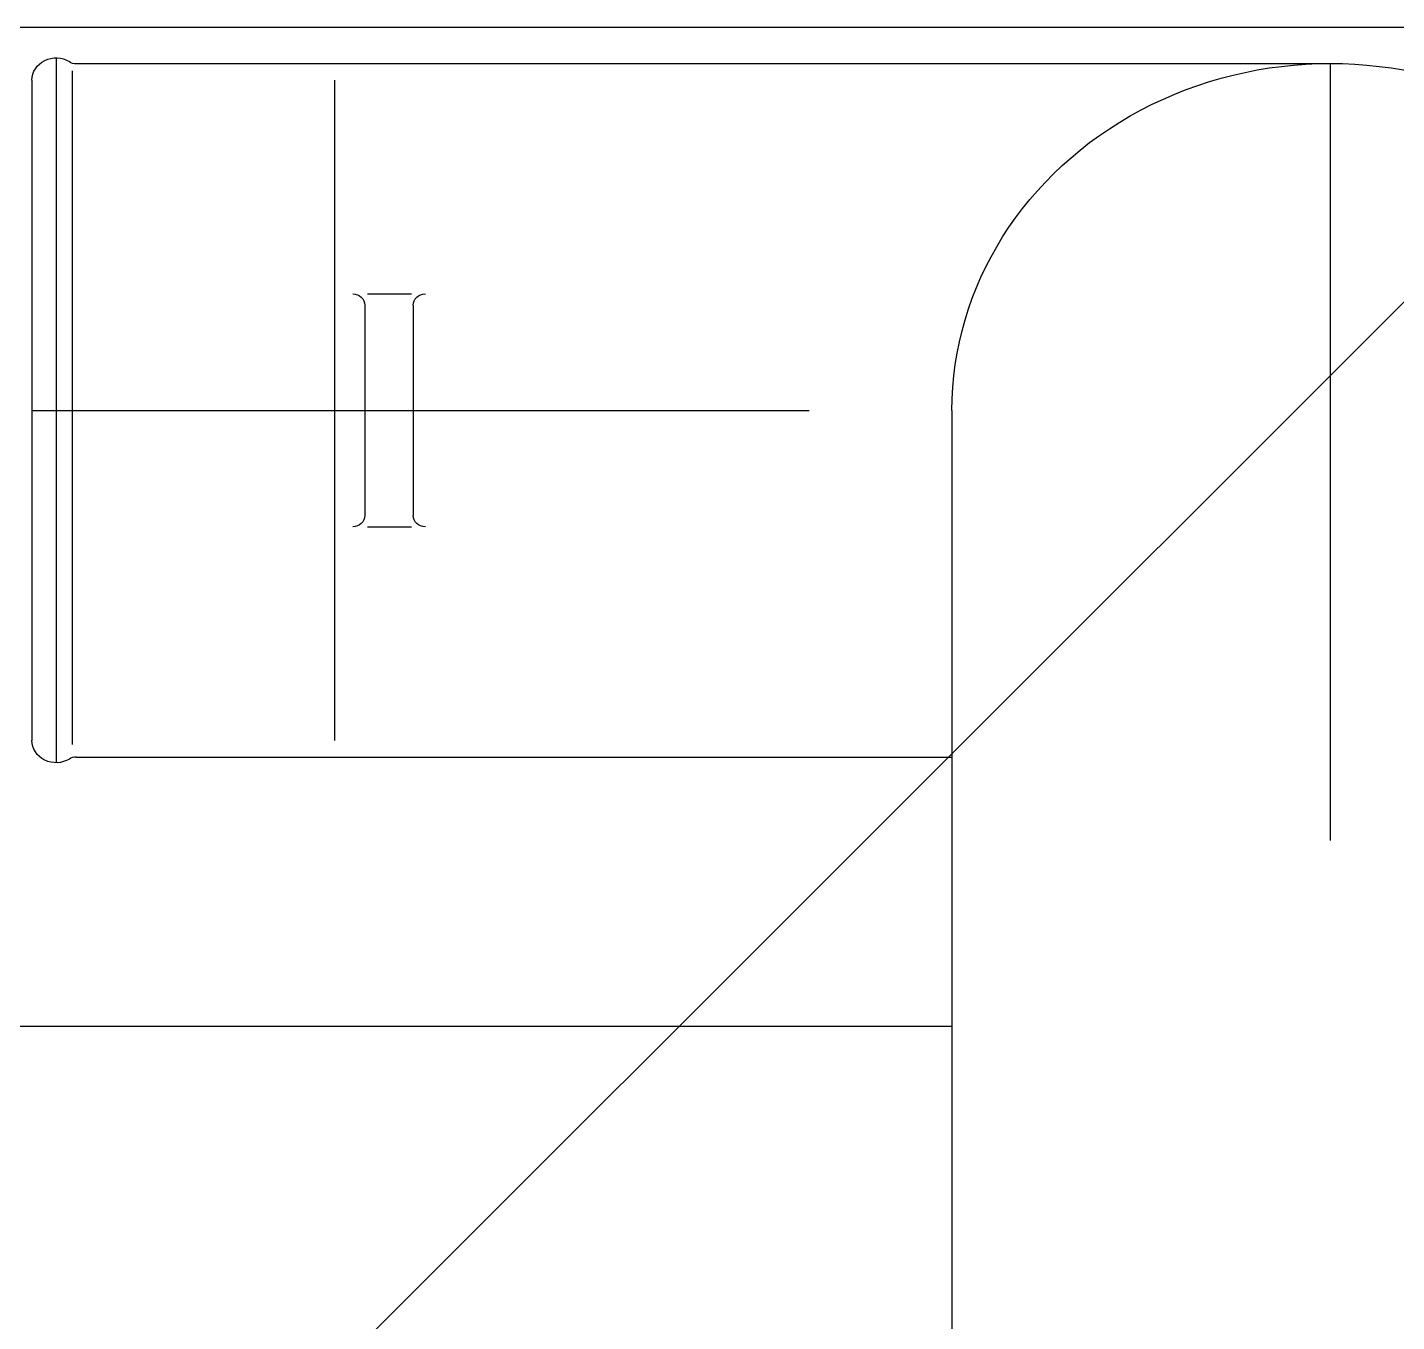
# Model space of a CAD drawing. Header units: millimetres. Extents: x -77 to 207, y -160 to 187.
# Drawn here: x -52.0251 to -51.8049, y 35.3203 to 35.5285 of the extents above; entities that cross this region are included whole.
import ezdxf
from ezdxf.xclip import XClip

# ---------------------------------------------------------------- set-up
doc = ezdxf.new("R2010")
doc.units = ezdxf.units.MM
doc.header["$LTSCALE"] = 0.1
doc.linetypes.add('X REF - ANELO INST bind$0$X REF - ANELO$0$CENTER', pattern=[2, 1.25, -0.25, 0.25, -0.25])
doc.linetypes.add('X REF - ANELO INST bind$0$X REF - ANELO$0$PHANTOM', pattern=[2.5, 1.25, -0.25, 0.25, -0.25, 0.25, -0.25])
doc.layers.add('C01 Foil blanco', color=30, linetype='Continuous')
doc.layers.add('X REF - ANELO INST bind$0$X REF - ANELO$0$E-GENERAL', color=8, linetype='Continuous')

# ---------------------------------------------------------------- blocks, each defined once
blk = doc.blocks.new('X REF - ANELO INST bind$0$X REF - ANELO$0$grupo electrogeno')
at = {"layer": 'X REF - ANELO INST bind$0$X REF - ANELO$0$E-GENERAL', "linetype": 'X REF - ANELO INST bind$0$X REF - ANELO$0$CENTER'}
for p, q in [((-163.92389, 149.65411), (-163.92389, 149.95098)), ((-164.13266, 149.70991), (-163.86306, 149.70991))]:
    blk.add_line(p, q, dxfattribs=at)
at = {"layer": 'X REF - ANELO INST bind$0$X REF - ANELO$0$E-GENERAL'}
for p, q in [((-163.98472, 149.70991), (-163.98472, 149.93224)), ((-163.98472, 149.80901), (-164.30202, 149.80901)), ((-164.12877, 149.65321), (-164.12877, 149.76661)), ((-164.12554, 149.76571), (-163.98472, 149.76571)), ((-164.13266, 149.65678), (-164.13266, 149.76303)), ((-164.12621, 149.65527), (-164.12621, 149.76364)), ((-164.07869, 149.72863), (-164.07164, 149.72863)), ((-164.07913, 149.69297), (-164.07913, 149.72684)), ((-164.07135, 149.69297), (-164.07135, 149.72684)), ((-164.07869, 149.69119), (-164.07164, 149.69119)), ((-164.12554, 149.65411), (-163.92389, 149.65411)), ((-161.87655, 149.6483), (-164.79645, 149.6483))]:
    blk.add_line(p, q, dxfattribs=at)
at = {"layer": 'X REF - ANELO INST bind$0$X REF - ANELO$0$E-GENERAL', "linetype": 'X REF - ANELO INST bind$0$X REF - ANELO$0$PHANTOM'}
blk.add_line((-164.084, 149.65678), (-164.084, 149.76303), dxfattribs=at)
at = {"layer": 'X REF - ANELO INST bind$0$X REF - ANELO$0$E-GENERAL'}
for centre, major_axis, ratio, start_param, end_param in [((-164.12877, 149.76303), (-0.00389, 0), 0.91735, 4.126703, 6.283185), ((-164.12554, 149.7675), (-0.00132, 0.00132), 1, 1.730141, 2.356194), ((-164.08108, 149.72684), (0.00195, 0), 0.91735, 0, 1.570796), ((-164.0694, 149.72684), (-0.00195, 0), 0.91735, -1.570796, 0), ((-163.92389, 149.70991), (-0.06083, 0), 0.91735, 0, 3.141593), ((-164.08108, 149.69297), (-0.00195, 0), 0.91735, 1.570796, 3.141593), ((-164.0694, 149.69297), (0.00195, 0), 0.91735, 3.141593, 4.712389), ((-164.12877, 149.65678), (-0.00389, 0), 0.91735, 0, 2.156482), ((-164.12554, 149.65232), (-0.00132, 0.00132), 1, -0.785398, -0.159344)]:
    blk.add_ellipse(centre, major_axis=major_axis, ratio=ratio, start_param=start_param, end_param=end_param, dxfattribs=at)
blk = doc.blocks.new('X REF - ANELO INST bind$0$X REF - ANELO$0$A$C1F186A80')
at = {"xscale": -1, "rotation": 180}
blk.add_blockref('X REF - ANELO INST bind$0$X REF - ANELO$0$grupo electrogeno', (165.30672, 151.35615), dxfattribs=at)
blk = doc.blocks.new('X REF - ANELO INST bind$0$X REF - ANELO')
blk.add_blockref('X REF - ANELO INST bind$0$X REF - ANELO$0$A$C1F186A80', (-53.1984, 33.82066))
blk = doc.blocks.new('X REF - ANELO INST bind')
ref = blk.add_blockref('X REF - ANELO INST bind$0$X REF - ANELO', (0, 0))
XClip(ref).set_block_clipping_path([(-76.9680737415, -24.7711317477), (92.9860355418, 61.1669630168)])

msp = doc.modelspace()

# ---------------------------------------------------------------- hatches: boundary and pattern name
at = {"layer": 'C01 Foil blanco'}
h = msp.add_hatch(dxfattribs=at)
h.set_pattern_fill('ANSI31', color=256, scale=0.08, style=0)
h.paths.add_polyline_path([(-44.75879, 37.43658), (-44.75879, 41.58806), (-53.19843, 41.58801), (-53.19843, 33.67851), (-49.10586, 33.67851), (-49.10467, 37.43657)])
h = msp.add_hatch(dxfattribs=at)
h.set_pattern_fill('ANSI31', color=256, scale=0.08, style=0)
edge = h.paths.add_edge_path()
edge.add_line((-49.02141, 4.58487), (-49.02141, 14.56085))
edge.add_line((-49.02141, 14.56085), (-53.1984, 14.56085))
edge.add_line((-53.1984, 14.56085), (-53.1984, 16.71429))
edge.add_line((-53.1984, 16.71429), (-49.02145, 16.71429))
edge.add_line((-49.02145, 16.71429), (-49.02145, 37.38051))
edge.add_line((-49.02145, 37.38051), (-26.4226, 37.38051))
edge.add_line((-26.4226, 37.38051), (-26.4226, 33.42657))
edge.add_line((-26.4226, 33.42657), (-29.12064, 33.42657))
edge.add_line((-29.12064, 33.42657), (-29.12064, 29.24522))
edge.add_line((-29.12064, 29.24522), (-42.67707, 29.24523))
edge.add_line((-42.67707, 29.24523), (-42.67641, 4.58487))
edge.add_line((-42.67641, 4.58487), (-49.02141, 4.58502))

# ---------------------------------------------------------------- block references
msp.add_blockref('X REF - ANELO INST bind', (0, 0))

doc.saveas('drawing.dxf')
